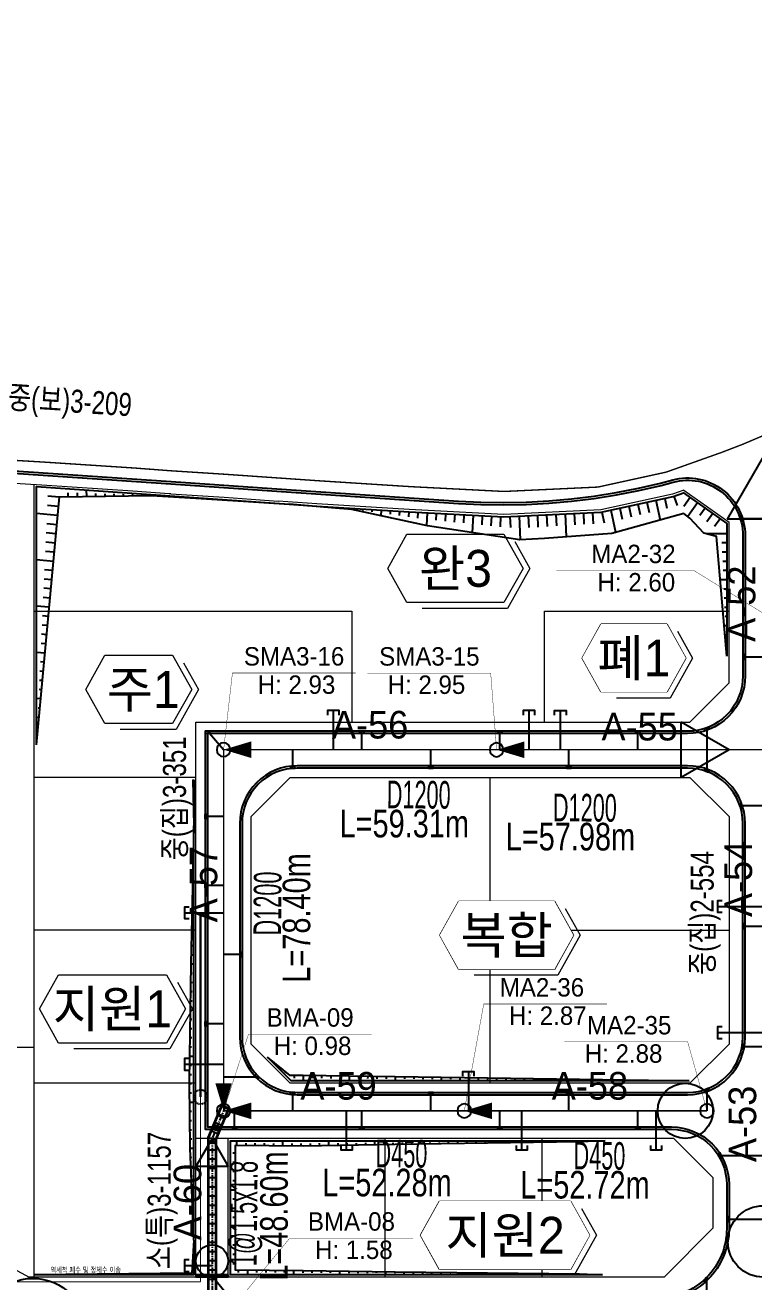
# Model space of a CAD drawing. Extents: x 230860 to 235519, y 342878 to 344985.
# Drawn here: x 232094 to 232252.3, y 344106.3 to 344379.1 of the extents above; entities that cross this region are included whole.
import ezdxf
from ezdxf.enums import TextEntityAlignment as Align

# ---------------------------------------------------------------- set-up
doc = ezdxf.new("R2010")
doc.units = 0
doc.set_wipeout_variables(frame=1)
for name, pattern in [('CENTER', [2, 1.25, -0.25, 0.25, -0.25]), ('DASHED2', [0.375, 0.25, -0.125]), ('HIDDEN', [9.525, 6.35, -3.175]), ('PHANTOM2', [1.25, 0.625, -0.125, 0.125, -0.125, 0.125, -0.125])]:
    doc.linetypes.add(name, pattern=pattern)
for name, color, linetype in [('##L형측구', 8, 'Continuous'), ('##보도', 3, 'Continuous'), ('#00_구역계_금회 변경(210413)', 1, 'Continuous'), ('0. 우수관경및연장', 7, 'Continuous'), ('___오수관(D300)', 6, 'Continuous'), ('___오수맨홀', 3, 'Continuous'), ('CE-SLOP-FILL', 9, 'Continuous'), ('MN info M1', 2, 'Continuous'), ('PCBOX', 150, 'Continuous'), ('storm_2호 우수받이', 1, 'Continuous'), ('storm_arrow', 7, 'Continuous'), ('storm_MH', 2, 'Continuous'), ('storm_pipe dia_length', 7, 'Continuous'), ('storm_pipe text', 1, 'Continuous'), ('storm_U형측구', 130, 'Continuous'), ('storm_블록연결관', 1, 'Continuous'), ('도로시종점', 1, 'Continuous'), ('맨홀(지구)', 2, 'Continuous'), ('맨홀지시선', 7, 'Continuous')]:
    doc.layers.add(name, color=color, linetype=linetype)
for name, color, linetype, lineweight in [('00_도로_계획선', 7, 'Continuous', 0), ('0_도로명', 7, 'Continuous', 0), ('0_획지경계선', 8, 'Continuous', 5), ('storm_pipe', 160, 'Continuous', 30), ('블럭명', 7, 'Continuous', 0)]:
    doc.layers.add(name, color=color, linetype=linetype, lineweight=lineweight)
doc.styles.get("Standard").update_dxf_attribs({"font": 'Dotum.TTF'})
doc.styles.add('스타일1', font='H2HDRM.TTF')

# ---------------------------------------------------------------- blocks, each defined once
blk = doc.blocks.new('1')
at = {"layer": 'storm_MH', "flags": 128}
blk.add_lwpolyline([(-0.75, 0, 1), (0.75, 0, 1)], format="xyb", close=True, dxfattribs=at)
blk = doc.blocks.new('A$C5C727840')
at = {"layer": '맨홀(지구)', "linetype": 'Continuous'}
blk.add_lwpolyline([(0, 0.9), (0, 0), (0.9, 0), (0.9, 0.9)], close=True, dxfattribs=at)
for points in [[(0.9, 0), (0, 0.9)], [(0, 0), (0.9, 0.9)]]:
    blk.add_lwpolyline(points, dxfattribs=at)

msp = doc.modelspace()

# ---------------------------------------------------------------- linework, layer by layer
at = {"layer": '##L형측구'}
for points in [[(232043.432, 344285.644), (232125.704, 344280.053), (232149.704, 344278.422), (232188.182, 344275.808), (232193.002, 344275.564), (232197.922, 344275.487), (232202.842, 344275.581), (232207.756, 344275.845), (232212.657, 344276.279), (232217.541, 344276.884), (232222.401, 344277.657), (232227.23, 344278.6), (232232.024, 344279.708), (232234.672, 344280.418, -0.493245), (232250.411, 344268.345), (232250.411, 344237.845, -0.4142136), (232237.911, 344225.345), (232133.628, 344225.345), (232133.628, 344139.945), (232234.411, 344139.945, -0.4142136), (232246.911, 344127.445), (232246.911, 344117.841, -0.4142136), (232231.411, 344102.341)], [(232094.558, 344102.341, -0.2521595), (232069.092, 344116.056)]]:
    msp.add_lwpolyline(points, format="xyb", dxfattribs=at)
msp.add_lwpolyline([(232237.911, 344218.345), (232153.128, 344218.345, 0.4142136), (232140.628, 344205.845), (232140.628, 344159.445, 0.4142136), (232153.128, 344146.945), (232237.911, 344146.945, 0.4142136), (232250.411, 344159.445), (232250.411, 344205.845, 0.4142136)], format="xyb", close=True, dxfattribs=at)
at = {"layer": '##보도', "color": 8}
for points in [[(232043.398, 344285.145), (232125.67, 344279.554), (232149.67, 344277.924), (232188.152, 344275.309), (232192.985, 344275.064), (232197.923, 344274.987), (232202.86, 344275.081), (232207.792, 344275.346), (232212.71, 344275.782), (232217.611, 344276.389), (232222.488, 344277.165), (232227.334, 344278.111), (232232.146, 344279.223), (232234.802, 344279.935, -0.493245), (232249.911, 344268.345)], [(232249.911, 344268.345), (232249.911, 344237.845, -0.4142136), (232237.911, 344225.845), (232133.128, 344225.845), (232133.128, 344139.445), (232234.411, 344139.445, -0.4142136), (232246.411, 344127.445), (232246.411, 344117.841, -0.4142136), (232231.411, 344102.841), (232094.558, 344102.841)], [(232069.509, 344116.331, 0.2521595), (232094.558, 344102.841)]]:
    msp.add_lwpolyline(points, format="xyb", dxfattribs=at)
msp.add_lwpolyline([(232237.911, 344217.845), (232153.128, 344217.845, 0.4142136), (232141.128, 344205.845), (232141.128, 344159.445, 0.4142136), (232153.128, 344147.445), (232237.911, 344147.445, 0.4142136), (232249.911, 344159.445), (232249.911, 344205.845, 0.4142136)], format="xyb", close=True, dxfattribs=at)
at = {"layer": '#00_구역계_금회 변경(210413)', "linetype": 'PHANTOM2', "ltscale": 20, "const_width": 0.3, "flags": 128}
msp.add_lwpolyline([(232023.898, 344289.364), (232030.531, 344289.026), (232043.601, 344288.138), (232080.14, 344285.346), (232097.92, 344284.293), (232117.754, 344282.993), (232125.614, 344282.399), (232137.55, 344281.631), (232157.734, 344280.228), (232177.728, 344278.951), (232198.023, 344277.905), (232218.42, 344278.857), (232233.264, 344282.106), (232245.282, 344286.376), (232249.795, 344288.107), (232254.246, 344289.994), (232258.628, 344292.034), (232262.937, 344294.225), (232267.168, 344296.565), (232271.314, 344299.05), (232275.372, 344301.678), (232279.336, 344304.445), (232283.201, 344307.347), (232286.964, 344310.383), (232290.618, 344313.547), (232294.161, 344316.836), (232297.587, 344320.246), (232313.67, 344336.818), (232316.517, 344339.652), (232319.461, 344342.385), (232322.497, 344345.015), (232325.623, 344347.537), (232328.835, 344349.95), (232332.128, 344352.249), (232335.499, 344354.434), (232338.943, 344356.5), (232342.458, 344358.445), (232346.037, 344360.267), (232349.678, 344361.964), (232353.376, 344363.533), (232357.125, 344364.974), (232360.922, 344366.284), (232364.763, 344367.461), (232368.642, 344368.504), (232372.554, 344369.412), (232376.496, 344370.184), (232380.463, 344370.818), (232384.449, 344371.315), (232452.997, 344378.651), (232454.948, 344378.828), (232456.904, 344378.941), (232458.862, 344378.99), (232460.821, 344378.975), (232462.779, 344378.896), (232464.733, 344378.753), (232466.681, 344378.546), (232468.621, 344378.276), (232470.552, 344377.943), (232479.652, 344375.902), (232481.041, 344375.59), (232483.596, 344374.968), (232486.45, 344374.273), (232495.009, 344372.461), (232499.081, 344371.599), (232538.644, 344362.748), (232557.298, 344357.07), (232563.106, 344355.345), (232564.403, 344354.983), (232565.712, 344354.665), (232567.03, 344354.392), (232568.357, 344354.162), (232569.691, 344353.978), (232571.031, 344353.839), (232572.374, 344353.745), (232573.72, 344353.696), (232575.067, 344353.693), (232576.413, 344353.734), (232577.757, 344353.822), (232579.097, 344353.954), (232580.432, 344354.131), (232598.835, 344356.893), (232598.835, 344356.893), (232615.69, 344360.429), (232622.221, 344361.986), (232625.865, 344362.855), (232625.865, 344362.855), (232628.057, 344363.164), (232630.257, 344363.409), (232632.463, 344363.589), (232634.674, 344363.704), (232636.887, 344363.755), (232727.023, 344364.533), (232729.387, 344364.517), (232731.749, 344364.427), (232751.97, 344362.95), (232759.941, 344362.231), (232763.82, 344361.752), (232765.63, 344361.529), (232770.755, 344360.805), (232775.792, 344360.018), (232783.656, 344358.526), (232791.466, 344356.778), (232799.216, 344354.778), (232806.896, 344352.526), (232814.499, 344350.026), (232822.017, 344347.28), (232829.441, 344344.291), (232836.764, 344341.061), (232843.979, 344337.596), (232889.108, 344314.57), (232889.481, 344309.391), (232881.341, 344266.254), (232877.499, 344246.611), (232874.945, 344232.517), (232874.271, 344218.268), (232875.134, 344209.776), (232882.429, 344185.035), (232895.612, 344149.82), (232922.066, 344102.477), (232926.514, 344094.161), (232980.514, 344014.161), (233008.876, 343976.936), (233012.741, 343966.88), (233016.145, 343887.735), (233019.822, 343868.381), (233044.8, 343774.592), (233048.514, 343693.67), (233049.441, 343688.235), (233067.194, 343632.173), (233067.437, 343629.126), (233063.809, 343533.354), (233064.439, 343522.175), (233066.65, 343513.19), (233069.773, 343505.386), (233076.074, 343497.513), (233086.501, 343489.662), (233097.943, 343482.445), (233107.682, 343477.119), (233111.504, 343458.117), (233108.754, 343456.627), (233108.754, 343456.627), (233101.78, 343447.36), (233096.55, 343445.52), (233091.07, 343439.83), (233084.14, 343428.36), (233080.25, 343421.92), (233079.96, 343405.11), (233076.11, 343391.99), (233061.15, 343374.45), (233058.66, 343365.76), (233054.631, 343358.506), (233052.7, 343355.03), (233049.51, 343341.3), (233049.77, 343339.48), (233030.245, 343335.193), (232974.33, 343277.97), (232971.95, 343277.48), (232966.13, 343276.28), (232965.81, 343276.07), (232937.137, 343257.61), (232818.11, 343134.97), (232811.86, 343128.78), (232723.615, 343039.09), (232720.48, 343029.84), (232714.93, 343028.2), (232708.85, 343027.68), (232702.89, 343025.34), (232684.48, 343022.24), (232675.86, 343014.96), (232656.64, 343016.47), (232650.39, 343016.96), (232638.289, 343018.529), (232634.217, 343019.058), (232632.486, 343019.083), (232506.755, 343150.979), (232371.045, 343280.518), (232230.117, 343412.802), (232224.857, 343417.715), (232195.632, 343445.009), (232179.037, 343460.762), (232168.555, 343473.181), (232153.897, 343495.289), (232142.471, 343517.128), (232140.188, 343522.455), (232136.055, 343538.551), (232135.467, 343554.863), (232135.387, 343561.34), (232135.248, 343572.67), (232136.365, 343598.107), (232151.049, 343812.635), (232150.562, 343932.138), (232150.55, 343933.659), (232150.434, 343938.657), (232150.199, 343943.652), (232149.845, 343948.639), (232149.373, 343953.617), (232148.782, 343958.582), (232148.073, 343963.531), (232147.246, 343968.462), (232146.302, 343973.373), (232145.242, 343978.259), (232144.066, 343983.118), (232142.774, 343987.949), (232141.367, 343992.747), (232139.847, 343997.51), (232138.214, 344002.236), (232136.469, 344006.921), (232134.612, 344011.564), (232132.646, 344016.161), (232130.571, 344020.71), (232128.388, 344025.208), (232126.099, 344029.654), (232123.704, 344034.043), (232121.206, 344038.374), (232118.605, 344042.644), (232115.903, 344046.851), (232091.852, 344083.341), (232067.899, 344083.341), (232034.824, 344133.522), (232018.39, 344158.455), (232018.044, 344158.981), (232015.314, 344163.17), (232012.618, 344167.381), (232009.957, 344171.614), (232007.331, 344175.868), (232004.739, 344180.144), (232002.183, 344184.442), (231999.662, 344188.759), (231997.177, 344193.098), (231994.727, 344197.457), (231992.313, 344201.835), (231989.935, 344206.234), (231988.663, 344208.633), (231980.325, 344221.579), (231979.44, 344223.353), (231977.24, 344227.856), (231975.075, 344232.377), (231972.948, 344236.916), (231970.858, 344241.471), (231968.806, 344246.044), (231966.791, 344250.634), (231964.813, 344255.24), (231962.874, 344259.861), (231960.973, 344264.499), (231959.109, 344269.152), (231957.284, 344273.821), (231955.497, 344278.503), (231955.072, 344279.647), (231953.749, 344283.201), (231952.039, 344287.912), (231951.662, 344288.978), (231952.635, 344288.989), (231960.846, 344288.871), (231961.863, 344288.878), (231968.729, 344288.926), (231974.518, 344289.119), (231985.163, 344289.397), (231990.881, 344289.479), (232002.63, 344289.477), (232002.63, 344289.477), (232010.957, 344289.395), (232021.545, 344289.37)], close=True, dxfattribs=at)
at = {"color": 5, "linetype": 'HIDDEN', "ltscale": 0.2}
msp.add_lwpolyline([(232132.128, 344146.445, 0.2, 0.2, 0), (232132.128, 344106.341, 0, 0, 0)], format="xyseb", dxfattribs=at)
at = {"color": 5, "linetype": 'HIDDEN', "ltscale": 0.2, "const_width": 0.2}
msp.add_lwpolyline([(232073.832, 344139.326), (232086.923, 344139.306), (232086.923, 344106.341), (232132.128, 344106.341)], dxfattribs=at)
at = {"layer": '00_도로_계획선', "linetype": 'Continuous', "flags": 128}
msp.add_lwpolyline([(232125.666, 344277.385), (232125.265, 344277.411), (232117.402, 344278.005), (232097.609, 344279.303), (232079.802, 344280.357), (232043.241, 344283.151), (232030.234, 344284.035), (232023.728, 344284.366), (232017.214, 344284.477), (231991.1, 344284.477)], dxfattribs=at)
at = {"layer": '00_도로_계획선', "linetype": 'Continuous'}
for points in [[(232096, 344107.341), (232096, 344279.398)], [(232237.108, 344278.165), (232234.641, 344277.289), (232219.076, 344273.882), (232198.011, 344272.899), (232177.44, 344273.959), (232157.401, 344275.239), (232148.974, 344275.825)], [(232237.108, 344278.165), (232246.911, 344271.245)], [(232125.64, 344277.387), (232137.216, 344276.642), (232148.974, 344275.825)], [(232246.911, 344236.33), (232246.911, 344271.245)], [(232096, 344251.932), (232165.004, 344251.932)], [(232165.004, 344251.932), (232165.004, 344227.845)], [(232206.859, 344251.932), (232246.911, 344251.932)], [(232206.859, 344227.845), (232206.859, 344251.932)], [(232238.426, 344227.845), (232246.911, 344236.33)], [(232131.128, 344107.341), (232131.128, 344227.845)], [(232131.128, 344227.845), (232224.945, 344227.845), (232238.426, 344227.845)], [(232131.128, 344215.845), (232096, 344215.845)], [(232151.613, 344215.845), (232143.128, 344207.36)], [(232151.613, 344215.845), (232224.945, 344215.845), (232238.426, 344215.845)], [(232238.426, 344215.845), (232246.911, 344207.36)], [(232143.128, 344157.93), (232143.128, 344207.36)], [(232246.911, 344207.36), (232246.911, 344157.93)], [(232143.128, 344157.93), (232151.613, 344149.445)], [(232246.911, 344157.93), (232238.426, 344149.445)], [(232055.822, 344157.235), (232096, 344157.235)], [(232238.426, 344149.445), (232151.613, 344149.445)], [(232234.926, 344137.445), (232131.128, 344137.445)], [(232138.128, 344107.341), (232138.128, 344137.445)], [(232234.926, 344137.445), (232243.411, 344128.96), (232243.411, 344117.947), (232232.805, 344107.341)], [(232068.454, 344121.566), (232094.867, 344107.341)], [(232232.805, 344107.341), (232094.867, 344107.341)]]:
    msp.add_lwpolyline(points, dxfattribs=at)
at = {"layer": '0_획지경계선'}
for points in [[(232195.02, 344149.445), (232195.02, 344215.845)], [(232131.128, 344182.638), (232096, 344182.638)], [(232195.02, 344182.645), (232246.911, 344182.645)], [(232131.128, 344149.445), (232096, 344149.445)], [(232172.21, 344107.341), (232172.21, 344137.445)], [(232206.291, 344107.341), (232206.291, 344137.445)]]:
    msp.add_lwpolyline(points, dxfattribs=at)
at = {"layer": '___오수관(D300)', "color": 8, "linetype": 'DASHED2', "ltscale": 3, "const_width": 0.5}
msp.add_lwpolyline([(232132.128, 344146.445), (232132.128, 344186.645)], dxfattribs=at)
at = {"layer": '___오수맨홀', "color": 8, "linetype": 'DASHED2', "flags": 128}
msp.add_lwpolyline([(232130.628, 344146.445, 1), (232133.628, 344146.445, 1)], format="xyb", close=True, dxfattribs=at)
at = {"layer": 'CE-SLOP-FILL', "color": 8}
for p, q in [((232107.382, 344276.826), (232107.359, 344278.216)), ((232101.439, 344276.668), (232098.97, 344276.894)), ((232103.382, 344276.761), (232103.368, 344277.628)), ((232105.382, 344276.794), (232105.369, 344277.575)), ((232109.381, 344276.858), (232109.372, 344277.468)), ((232111.381, 344276.891), (232111.373, 344277.414)), ((232113.381, 344276.923), (232113.374, 344277.361)), ((232115.381, 344276.955), (232115.375, 344277.307)), ((232117.38, 344276.988), (232117.372, 344277.52)), ((232119.38, 344277.02), (232119.377, 344277.201)), ((232121.38, 344277.053), (232121.378, 344277.147)), ((232123.376, 344276.938), (232123.381, 344277.02)), ((232125.373, 344276.819), (232125.377, 344276.891)), ((232127.369, 344276.7), (232127.377, 344276.825)), ((232129.366, 344276.581), (232129.369, 344276.634)), ((232131.362, 344276.461), (232131.365, 344276.504)), ((232133.358, 344276.329), (232133.36, 344276.369)), ((232135.353, 344276.197), (232135.356, 344276.233)), ((232137.349, 344276.065), (232137.353, 344276.131)), ((232139.345, 344275.933), (232139.347, 344275.963)), ((232141.34, 344275.801), (232141.342, 344275.827)), ((232143.336, 344275.673), (232143.338, 344275.694)), ((232145.332, 344275.544), (232145.333, 344275.561)), ((232147.328, 344275.416), (232147.329, 344275.438)), ((232149.324, 344275.288), (232149.324, 344275.294)), ((232151.32, 344275.16), (232151.32, 344275.16)), ((232153.382, 344275.017), (232153.381, 344274.998)), ((232227.093, 344275.125), (232227.586, 344272.873)), ((232229.047, 344275.553), (232229.529, 344273.352)), ((232231.001, 344275.98), (232231.942, 344271.68)), ((232232.954, 344276.408), (232233.414, 344274.309)), ((232234.905, 344276.848), (232235.613, 344274.864)), ((232238.454, 344276.603), (232237.081, 344274.658)), ((232240.088, 344275.449), (232237.963, 344272.44)), ((232101.073, 344272.684), (232096.5, 344273.104)), ((232101.256, 344274.676), (232098.878, 344274.894)), ((232155.377, 344274.879), (232155.375, 344274.841)), ((232157.372, 344274.74), (232157.369, 344274.683)), ((232159.368, 344274.612), (232159.363, 344274.531)), ((232161.364, 344274.485), (232161.351, 344274.273)), ((232163.36, 344274.357), (232163.353, 344274.238)), ((232165.356, 344274.23), (232165.346, 344274.075)), ((232167.352, 344274.102), (232167.333, 344273.797)), ((232169.348, 344273.975), (232169.319, 344273.519)), ((232171.344, 344273.848), (232171.267, 344272.634)), ((232173.34, 344273.72), (232173.292, 344272.963)), ((232175.336, 344273.593), (232175.278, 344272.685)), ((232177.332, 344273.465), (232177.264, 344272.406)), ((232179.329, 344273.361), (232179.266, 344272.137)), ((232181.326, 344273.258), (232181.183, 344270.483)), ((232183.324, 344273.155), (232183.247, 344271.662)), ((232185.321, 344273.052), (232185.239, 344271.462)), ((232187.319, 344272.949), (232187.232, 344271.262)), ((232189.316, 344272.846), (232189.224, 344271.061)), ((232191.313, 344272.744), (232191.119, 344268.979)), ((232193.311, 344272.641), (232193.209, 344270.661)), ((232195.308, 344272.538), (232195.201, 344270.461)), ((232197.305, 344272.435), (232197.193, 344270.261)), ((232199.303, 344272.459), (232199.413, 344270.09)), ((232201.301, 344272.552), (232201.539, 344267.439)), ((232203.299, 344272.645), (232203.418, 344270.089)), ((232205.296, 344272.738), (232205.416, 344270.183)), ((232207.294, 344272.832), (232207.413, 344270.287)), ((232209.292, 344272.925), (232209.409, 344270.409)), ((232211.29, 344273.018), (232211.522, 344268.046)), ((232213.288, 344273.111), (232213.402, 344270.655)), ((232215.286, 344273.205), (232215.399, 344270.778)), ((232217.283, 344273.298), (232217.395, 344270.9)), ((232219.278, 344273.415), (232219.792, 344271.066)), ((232221.232, 344273.842), (232222.284, 344269.033)), ((232223.186, 344274.27), (232223.701, 344271.916)), ((232225.139, 344274.698), (232225.643, 344272.395)), ((232241.722, 344274.296), (232240.569, 344272.663)), ((232243.356, 344273.143), (232242.084, 344271.341)), ((232100.89, 344270.693), (232098.695, 344270.894)), ((232244.99, 344271.989), (232243.785, 344270.282)), ((232100.525, 344266.71), (232098.512, 344266.894)), ((232100.707, 344268.701), (232098.604, 344268.894)), ((232246.411, 344268.726), (232241.992, 344268.726)), ((232100.342, 344264.718), (232098.421, 344264.894)), ((232246.411, 344266.726), (232245.356, 344266.726)), ((232246.411, 344264.726), (232245.442, 344264.726)), ((232100.159, 344262.726), (232096.5, 344263.062)), ((232246.411, 344262.726), (232245.528, 344262.726)), ((232099.793, 344258.743), (232098.146, 344258.894)), ((232099.976, 344260.735), (232098.238, 344260.894)), ((232246.411, 344258.726), (232244.988, 344258.726)), ((232246.411, 344260.726), (232245.614, 344260.726)), ((232099.61, 344256.751), (232098.055, 344256.894)), ((232246.411, 344256.726), (232245.786, 344256.726)), ((232099.427, 344254.76), (232097.963, 344254.894)), ((232246.411, 344254.726), (232245.871, 344254.726)), ((232099.244, 344252.768), (232096.5, 344253.02)), ((232099.061, 344250.777), (232097.781, 344250.894)), ((232246.411, 344252.726), (232245.957, 344252.726)), ((232246.411, 344250.726), (232246.043, 344250.726)), ((232098.878, 344248.785), (232097.689, 344248.894)), ((232246.411, 344248.726), (232245.847, 344248.726)), ((232098.695, 344246.793), (232097.598, 344246.894)), ((232246.411, 344246.726), (232246.215, 344246.726)), ((232098.329, 344242.81), (232096.5, 344242.978)), ((232098.512, 344244.802), (232097.506, 344244.894)), ((232246.411, 344244.726), (232246.301, 344244.726)), ((232246.411, 344242.726), (232246.387, 344242.726)), ((232098.146, 344240.819), (232097.323, 344240.894)), ((232097.781, 344236.835), (232097.14, 344236.894)), ((232097.963, 344238.827), (232097.232, 344238.894)), ((232097.598, 344234.844), (232097.049, 344234.894)), ((232097.415, 344232.852), (232096.5, 344232.936)), ((232097.049, 344228.869), (232096.774, 344228.894)), ((232097.232, 344230.86), (232096.866, 344230.894)), ((232096.866, 344226.877), (232096.683, 344226.894)), ((232096.683, 344224.886), (232096.591, 344224.894)), ((232130.628, 344213.339), (232130.547, 344213.339)), ((232130.628, 344211.339), (232130.567, 344211.339)), ((232130.628, 344209.339), (232130.588, 344209.339)), ((232130.628, 344207.339), (232130.608, 344207.339)), ((232130.554, 344201.34), (232130.591, 344201.339)), ((232130.591, 344203.34), (232130.61, 344203.339)), ((232130.518, 344199.34), (232130.573, 344199.339)), ((232130.481, 344197.341), (232130.554, 344197.339)), ((232130.401, 344193.341), (232130.515, 344193.339)), ((232130.444, 344195.341), (232130.628, 344195.338)), ((232130.358, 344191.342), (232130.493, 344191.339)), ((232130.315, 344189.342), (232130.472, 344189.339)), ((232130.229, 344185.343), (232130.628, 344185.335)), ((232130.272, 344187.343), (232130.45, 344187.339)), ((232130.186, 344183.344), (232130.407, 344183.339)), ((232130.143, 344181.344), (232130.386, 344181.339)), ((232130.057, 344177.345), (232130.343, 344177.339)), ((232130.1, 344179.345), (232130.364, 344179.339)), ((232130.014, 344175.346), (232130.628, 344175.332)), ((232129.954, 344171.346), (232130.291, 344171.341)), ((232129.984, 344173.346), (232130.306, 344173.341)), ((232129.925, 344169.346), (232130.276, 344169.341)), ((232129.895, 344167.346), (232130.261, 344167.341)), ((232129.835, 344163.347), (232130.231, 344163.341)), ((232129.865, 344165.347), (232130.628, 344165.335)), ((232129.805, 344161.347), (232130.216, 344161.341)), ((232129.775, 344159.347), (232130.202, 344159.341)), ((232129.715, 344155.348), (232130.628, 344155.334)), ((232129.745, 344157.348), (232130.187, 344157.341)), ((232129.696, 344153.348), (232130.162, 344153.344)), ((232147.561, 344154.378), (232147.522, 344154.33)), ((232149.121, 344153.127), (232149.014, 344152.993)), ((232129.678, 344151.348), (232130.153, 344151.344)), ((232150.682, 344151.877), (232150.506, 344151.656)), ((232152.42, 344151.135), (232152.423, 344150.54)), ((232154.42, 344151.145), (232154.401, 344149.945)), ((232156.42, 344151.114), (232156.411, 344150.529)), ((232158.42, 344151.083), (232158.411, 344150.514)), ((232160.419, 344151.052), (232160.411, 344150.498)), ((232162.419, 344151.021), (232162.411, 344150.483)), ((232164.419, 344150.99), (232164.403, 344149.945)), ((232166.419, 344150.959), (232166.411, 344150.452)), ((232168.418, 344150.928), (232168.411, 344150.436)), ((232170.418, 344150.897), (232170.411, 344150.421)), ((232172.418, 344150.866), (232172.411, 344150.406)), ((232174.418, 344150.835), (232174.404, 344149.945)), ((232176.417, 344150.805), (232176.411, 344150.375)), ((232178.417, 344150.775), (232178.411, 344150.36)), ((232180.417, 344150.745), (232180.411, 344150.345)), ((232182.417, 344150.714), (232182.411, 344150.33)), ((232184.416, 344150.684), (232184.405, 344149.945)), ((232186.416, 344150.654), (232186.411, 344150.299)), ((232188.416, 344150.624), (232188.411, 344150.284)), ((232190.416, 344150.593), (232190.411, 344150.269)), ((232192.416, 344150.563), (232192.411, 344150.254)), ((232194.415, 344150.533), (232194.407, 344149.945)), ((232196.415, 344150.503), (232196.411, 344150.224)), ((232198.415, 344150.474), (232198.411, 344150.209)), ((232200.415, 344150.444), (232200.411, 344150.195)), ((232202.414, 344150.415), (232202.411, 344150.18)), ((232204.414, 344150.385), (232204.408, 344149.945)), ((232206.414, 344150.356), (232206.411, 344150.15)), ((232208.414, 344150.326), (232208.411, 344150.135)), ((232210.414, 344150.297), (232210.411, 344150.121)), ((232212.413, 344150.267), (232212.411, 344150.106)), ((232214.413, 344150.237), (232214.409, 344149.945)), ((232216.413, 344150.209), (232216.411, 344150.077)), ((232218.413, 344150.18), (232218.411, 344150.063)), ((232220.413, 344150.152), (232220.411, 344150.048)), ((232222.412, 344150.123), (232222.411, 344150.034)), ((232224.412, 344150.095), (232224.41, 344149.945)), ((232226.412, 344150.066), (232226.411, 344150.006)), ((232228.412, 344150.038), (232228.411, 344149.991)), ((232230.412, 344150.009), (232230.411, 344149.977)), ((232232.411, 344149.981), (232232.411, 344149.963)), ((232234.411, 344149.952), (232234.411, 344149.945)), ((232129.66, 344149.348), (232130.144, 344149.352)), ((232129.677, 344147.348), (232130.153, 344147.352)), ((232129.694, 344145.348), (232130.628, 344145.356)), ((232129.711, 344143.348), (232130.169, 344143.352)), ((232129.728, 344141.348), (232130.178, 344141.352)), ((232129.745, 344139.348), (232130.186, 344139.352)), ((232129.761, 344137.348), (232130.195, 344137.352)), ((232139.999, 344135.886), (232140.006, 344136.945)), ((232141.999, 344135.873), (232142.003, 344136.409)), ((232143.999, 344135.859), (232144.003, 344136.402)), ((232145.999, 344135.846), (232146.003, 344136.396)), ((232147.999, 344135.833), (232148.003, 344136.389)), ((232149.999, 344135.82), (232150.007, 344136.945)), ((232151.999, 344135.807), (232152.003, 344136.376)), ((232153.999, 344135.793), (232154.003, 344136.369)), ((232155.999, 344135.816), (232155.99, 344136.38)), ((232157.999, 344135.847), (232157.99, 344136.396)), ((232159.998, 344135.878), (232159.982, 344136.945)), ((232161.998, 344135.909), (232161.99, 344136.427)), ((232163.998, 344135.94), (232163.99, 344136.443)), ((232165.998, 344135.972), (232165.99, 344136.458)), ((232167.998, 344136.003), (232167.99, 344136.474)), ((232169.997, 344136.034), (232169.983, 344136.945)), ((232171.997, 344136.065), (232171.99, 344136.505)), ((232173.997, 344136.096), (232173.99, 344136.521)), ((232175.997, 344136.128), (232175.99, 344136.536)), ((232177.996, 344136.159), (232177.99, 344136.552)), ((232179.996, 344136.19), (232179.984, 344136.945)), ((232181.996, 344136.221), (232181.99, 344136.583)), ((232183.996, 344136.253), (232183.99, 344136.599)), ((232185.995, 344136.284), (232185.99, 344136.614)), ((232187.995, 344136.315), (232187.99, 344136.63)), ((232189.995, 344136.346), (232189.985, 344136.945)), ((232191.995, 344136.377), (232191.99, 344136.661)), ((232193.994, 344136.409), (232193.99, 344136.677)), ((232195.994, 344136.44), (232195.99, 344136.692)), ((232197.994, 344136.471), (232197.99, 344136.708)), ((232199.994, 344136.502), (232199.987, 344136.945)), ((232201.993, 344136.533), (232201.99, 344136.739)), ((232203.993, 344136.565), (232203.99, 344136.755)), ((232205.993, 344136.596), (232205.99, 344136.77)), ((232207.993, 344136.627), (232207.99, 344136.786)), ((232209.992, 344136.658), (232209.988, 344136.945)), ((232211.992, 344136.69), (232211.99, 344136.817)), ((232213.992, 344136.721), (232213.99, 344136.833)), ((232215.991, 344136.789), (232215.988, 344136.867)), ((232217.989, 344136.867), (232217.988, 344136.906)), ((232129.778, 344135.349), (232130.628, 344135.356)), ((232129.857, 344133.35), (232130.243, 344133.365)), ((232139.628, 344134.26), (232139.128, 344134.26)), ((232129.936, 344131.352), (232130.282, 344131.365)), ((232139.628, 344132.26), (232139.128, 344132.26)), ((232130.015, 344129.353), (232130.322, 344129.365)), ((232139.628, 344130.26), (232139.128, 344130.26)), ((232139.628, 344128.26), (232139.128, 344128.26)), ((232130.095, 344127.355), (232130.361, 344127.365)), ((232130.174, 344125.356), (232130.628, 344125.374)), ((232139.628, 344126.26), (232138.628, 344126.26)), ((232130.253, 344123.358), (232130.441, 344123.365)), ((232139.628, 344124.26), (232139.128, 344124.26)), ((232139.628, 344122.26), (232139.128, 344122.26)), ((232130.332, 344121.36), (232130.48, 344121.365)), ((232139.628, 344120.26), (232139.128, 344120.26)), ((232130.411, 344119.361), (232130.52, 344119.365)), ((232130.491, 344117.363), (232130.559, 344117.365)), ((232139.628, 344118.26), (232139.128, 344118.26)), ((232130.57, 344115.364), (232130.628, 344115.367)), ((232130.571, 344115.339), (232130.599, 344115.34)), ((232139.628, 344116.26), (232138.628, 344116.26)), ((232139.628, 344114.26), (232139.128, 344114.26)), ((232130.628, 344111.339), (232130.523, 344111.339)), ((232130.628, 344113.339), (232130.576, 344113.339)), ((232139.628, 344112.26), (232139.128, 344112.26)), ((232130.628, 344109.339), (232130.47, 344109.339)), ((232139.628, 344110.26), (232139.128, 344110.26)), ((232140.306, 344108.929), (232140.299, 344108.385)), ((232142.306, 344108.905), (232142.293, 344107.841)), ((232144.305, 344108.881), (232144.299, 344108.361)), ((232146.305, 344108.856), (232146.299, 344108.348)), ((232148.305, 344108.832), (232148.299, 344108.336)), ((232150.305, 344108.808), (232150.299, 344108.324)), ((232152.305, 344108.783), (232152.293, 344107.841)), ((232154.305, 344108.759), (232154.299, 344108.3)), ((232156.305, 344108.735), (232156.299, 344108.288)), ((232158.304, 344108.711), (232158.299, 344108.276)), ((232160.304, 344108.686), (232160.299, 344108.263)), ((232162.304, 344108.662), (232162.294, 344107.841)), ((232164.304, 344108.638), (232164.299, 344108.239)), ((232166.304, 344108.613), (232166.299, 344108.227)), ((232168.304, 344108.589), (232168.299, 344108.215)), ((232170.304, 344108.565), (232170.299, 344108.203)), ((232096.127, 344107.841), (232096.127, 344107.841)), ((232098.127, 344107.841), (232098.127, 344107.865)), ((232100.127, 344107.841), (232100.127, 344107.864)), ((232102.127, 344107.841), (232102.127, 344107.875)), ((232104.127, 344107.841), (232104.127, 344107.887)), ((232106.127, 344107.841), (232106.127, 344107.898)), ((232108.127, 344107.841), (232108.127, 344107.978)), ((232110.127, 344107.841), (232110.127, 344107.921)), ((232112.127, 344107.841), (232112.127, 344107.932)), ((232114.127, 344107.841), (232114.127, 344107.944)), ((232116.127, 344107.841), (232116.127, 344107.955)), ((232118.127, 344107.841), (232118.127, 344108.092)), ((232120.127, 344107.841), (232120.127, 344107.978)), ((232122.127, 344107.841), (232122.127, 344107.989)), ((232124.127, 344107.841), (232124.127, 344108.001)), ((232126.127, 344107.841), (232126.127, 344108.012)), ((232128.127, 344107.841), (232128.127, 344108.206)), ((232130.127, 344107.841), (232130.127, 344108.035)), ((232172.303, 344108.541), (232172.295, 344107.841)), ((232174.303, 344108.516), (232174.299, 344108.178)), ((232176.303, 344108.492), (232176.299, 344108.166)), ((232178.303, 344108.468), (232178.299, 344108.154)), ((232180.303, 344108.443), (232180.299, 344108.142)), ((232182.303, 344108.419), (232182.296, 344107.841)), ((232184.303, 344108.395), (232184.299, 344108.118)), ((232186.302, 344108.37), (232186.299, 344108.106)), ((232188.302, 344108.346), (232188.299, 344108.093)), ((232190.302, 344108.322), (232190.299, 344108.081)), ((232192.302, 344108.298), (232192.296, 344107.841)), ((232194.302, 344108.273), (232194.299, 344108.057)), ((232196.302, 344108.249), (232196.299, 344108.045)), ((232198.301, 344108.225), (232198.299, 344108.033)), ((232200.301, 344108.2), (232200.299, 344108.021)), ((232202.301, 344108.176), (232202.297, 344107.841)), ((232204.301, 344108.152), (232204.299, 344107.996)), ((232206.301, 344108.128), (232206.299, 344107.984)), ((232208.301, 344108.103), (232208.299, 344107.972)), ((232210.301, 344108.079), (232210.299, 344107.96)), ((232212.3, 344108.055), (232212.298, 344107.841)), ((232214.3, 344108.03), (232214.299, 344107.936)), ((232216.299, 344107.958), (232216.297, 344107.9)), ((232218.298, 344107.884), (232218.297, 344107.862))]:
    msp.add_line(p, q, dxfattribs=at)
for points in [[(232096.5, 344222.894), (232096.5, 344278.971), (232151.387, 344275.156)], [(232096.5, 344222.894), (232101.445, 344276.73), (232121.445, 344277.054), (232131.128, 344276.476), (232141.445, 344275.794), (232151.387, 344275.156)], [(232151.387, 344275.156), (232157.368, 344274.74), (232177.411, 344273.46), (232198.01, 344272.398), (232219.141, 344273.385), (232234.81, 344276.814), (232237.031, 344277.607), (232246.411, 344270.986), (232246.411, 344242.154)], [(232246.411, 344242.154), (232244.178, 344268.163), (232241.445, 344268.866), (232238.426, 344272.085), (232237.108, 344273.096), (232221.445, 344268.803), (232206.859, 344267.69), (232201.445, 344267.434), (232181.445, 344270.426), (232165.004, 344273.992), (232161.445, 344274.265), (232151.387, 344275.156)], [(232130.425, 344215.339), (232130.426, 344215.339), (232130.628, 344205.339)], [(232130.628, 344215.339), (232130.628, 344205.339)], [(232130.628, 344205.339), (232130.444, 344195.339), (232130.014, 344175.339), (232129.715, 344155.339), (232129.66, 344149.446), (232129.778, 344135.339), (232130.571, 344115.339)], [(232130.628, 344115.339), (232130.628, 344205.339)], [(232234.411, 344149.952), (232214.411, 344150.237), (232194.411, 344150.533), (232174.411, 344150.835), (232154.411, 344151.145), (232151.613, 344151.13), (232146.688, 344155.078)], [(232238.24, 344149.966), (232238.219, 344149.945), (232151.82, 344149.945), (232146.688, 344155.078)], [(232219.447, 344107.841), (232138.628, 344107.841), (232138.628, 344136.945), (232219.988, 344136.945)], [(232219.988, 344136.945), (232214.411, 344136.727), (232194.411, 344136.415), (232174.411, 344136.103), (232154.411, 344135.791), (232139.628, 344135.888), (232139.628, 344108.937), (232154.411, 344108.758), (232174.411, 344108.515), (232194.411, 344108.272), (232214.411, 344108.029), (232219.447, 344107.841)], [(232130.628, 344115.339), (232130.255, 344108.23), (232096, 344107.841)], [(232130.628, 344115.339), (232130.628, 344107.841), (232096, 344107.841)]]:
    msp.add_lwpolyline(points, dxfattribs=at)
at = {"layer": 'PCBOX'}
for p, q in [((232136.673, 344144.718, -36.514), (232133.718, 344137.627, -36.514)), ((232136.82, 344144.656, -36.514), (232133.878, 344137.595, -36.514)), ((232138.205, 344144.079, -36.514), (232135.378, 344137.295, -36.514)), ((232138.353, 344144.018, -36.514), (232135.538, 344137.263, -36.514)), ((232136.673, 344144.718, -36.514), (232138.353, 344144.018, -36.514)), ((232136.743, 344144.472, -36.514), (232138.128, 344143.895, -36.514)), ((232135.901, 344142.866, -36.514), (232137.581, 344142.166, -36.514)), ((232134.358, 344139.163, -36.514), (232136.038, 344138.463, -36.514)), ((232135.13, 344141.015, -36.514), (232136.81, 344140.315, -36.514)), ((232133.718, 344137.627, -36.514), (232133.718, 344096.891, -36.514)), ((232133.718, 344137.627, -36.514), (232135.538, 344137.263, -36.514)), ((232133.718, 344136.511, -36.514), (232135.538, 344136.511, -36.514)), ((232133.878, 344137.595, -36.514), (232133.878, 344096.591, -36.514)), ((232135.378, 344137.295, -36.514), (232135.378, 344096.591, -36.514)), ((232135.538, 344137.263, -36.514), (232135.538, 344096.891, -36.514)), ((232133.718, 344135.005, -36.514), (232135.538, 344135.005, -36.514)), ((232133.718, 344132.999, -36.514), (232135.538, 344132.999, -36.514)), ((232133.718, 344130.993, -36.514), (232135.538, 344130.993, -36.514)), ((232133.718, 344128.987, -36.514), (232135.538, 344128.987, -36.514)), ((232133.718, 344126.981, -36.514), (232135.538, 344126.981, -36.514)), ((232133.718, 344124.975, -36.514), (232135.538, 344124.975, -36.514)), ((232133.718, 344122.969, -36.514), (232135.538, 344122.969, -36.514)), ((232133.718, 344120.963, -36.514), (232135.538, 344120.963, -36.514)), ((232133.718, 344118.957, -36.514), (232135.538, 344118.957, -36.514)), ((232133.718, 344116.951, -36.514), (232135.538, 344116.951, -36.514)), ((232133.718, 344114.945, -36.514), (232135.538, 344114.945, -36.514)), ((232133.718, 344112.939, -36.514), (232135.538, 344112.939, -36.514)), ((232133.718, 344110.933, -36.514), (232135.538, 344110.933, -36.514)), ((232133.718, 344108.927, -36.514), (232135.538, 344108.927, -36.514)), ((232133.718, 344106.921, -36.514), (232135.538, 344106.921, -36.514))]:
    msp.add_line(p, q, dxfattribs=at)
at = {"layer": 'PCBOX', "linetype": 'CENTER'}
for p, q in [((232137.513, 344144.368, -36.514), (232134.628, 344137.445, -36.514)), ((232134.628, 344137.445, -36.514), (232134.628, 344095.341, -36.514))]:
    msp.add_line(p, q, dxfattribs=at)
at = {"layer": 'PCBOX', "elevation": -36.514}
msp.add_lwpolyline([(232135.48, 344140.269), (232135.134, 344139.439), (232135.965, 344139.093), (232136.311, 344139.923)], close=True, dxfattribs=at)
for points in [[(232135.134, 344139.439), (232136.311, 344139.923)], [(232135.965, 344139.093), (232135.48, 344140.269)]]:
    msp.add_lwpolyline(points, dxfattribs=at)
at = {"layer": 'storm_2호 우수받이'}
for p, q in [((232244.67, 344278.268), (232244.665, 344278.264)), ((232249.333, 344272.025), (232254.411, 344272.025)), ((232249.911, 344242.025), (232254.411, 344242.025)), ((232242.128, 344221.845), (232242.128, 344226.61)), ((232137.128, 344221.845), (232133.628, 344225.845)), ((232167.128, 344221.845), (232167.128, 344225.845)), ((232197.128, 344221.845), (232197.128, 344225.845)), ((232227.128, 344221.845), (232227.128, 344225.845)), ((232152.128, 344217.803), (232152.128, 344221.845)), ((232182.128, 344217.845), (232182.128, 344221.845)), ((232212.128, 344217.845), (232212.128, 344221.845)), ((232242.128, 344217.08), (232242.128, 344221.845)), ((232254.574, 344209.633), (232249.297, 344209.633)), ((232137.128, 344207.358), (232133.128, 344207.358)), ((232137.128, 344192.358), (232133.128, 344192.358)), ((232249.911, 344183.538), (232254.411, 344183.538)), ((232141.128, 344177.358), (232137.128, 344177.358)), ((232137.128, 344162.358), (232133.128, 344162.358)), ((232249.733, 344157.387), (232254.411, 344157.387)), ((232144.827, 344150.779), (232137.128, 344150.779)), ((232152.128, 344143.445), (232152.128, 344147.487)), ((232182.128, 344143.445), (232182.128, 344147.445)), ((232212.128, 344143.445), (232212.128, 344147.445)), ((232242.128, 344143.445), (232242.128, 344148.21)), ((232139.522, 344139.445), (232139.522, 344143.445)), ((232167.128, 344139.445), (232167.128, 344143.445)), ((232197.128, 344139.445), (232197.128, 344143.445)), ((232227.128, 344139.445), (232227.128, 344143.445)), ((232244.639, 344133.721), (232254.411, 344133.721)), ((232246.411, 344119.946), (232254.411, 344119.946)), ((232242.018, 344107.234), (232242.018, 344096.521))]:
    msp.add_line(p, q, dxfattribs=at)
for points in [[(232249.18, 344272.501), (232249.486, 344271.549), (232249.867, 344271.672), (232249.56, 344272.624)], [(232249.911, 344242.525), (232249.911, 344241.525), (232250.311, 344241.525), (232250.311, 344242.525)], [(232241.666, 344225.985), (232242.59, 344226.369), (232242.436, 344226.738), (232241.513, 344226.355)], [(232133.128, 344225.445), (232134.128, 344225.445), (232134.128, 344225.845), (232133.128, 344225.845)], [(232166.628, 344225.445), (232167.628, 344225.445), (232167.628, 344225.845), (232166.628, 344225.845)], [(232196.628, 344225.445), (232197.628, 344225.445), (232197.628, 344225.845), (232196.628, 344225.845)], [(232226.628, 344225.445), (232227.628, 344225.445), (232227.628, 344225.845), (232226.628, 344225.845)], [(232151.663, 344217.767), (232152.659, 344217.849), (232152.626, 344218.248), (232151.63, 344218.166)], [(232181.628, 344217.845), (232182.628, 344217.845), (232182.628, 344218.245), (232181.628, 344218.245)], [(232211.628, 344217.845), (232212.628, 344217.845), (232212.628, 344218.245), (232211.628, 344218.245)], [(232241.521, 344217.312), (232242.46, 344216.969), (232242.598, 344217.345), (232241.658, 344217.688)], [(232249.567, 344210.11), (232249.185, 344209.99), (232249.485, 344209.036), (232249.867, 344209.156)], [(232133.128, 344207.858), (232133.528, 344207.858), (232133.528, 344206.858), (232133.128, 344206.858)], [(232133.128, 344192.858), (232133.528, 344192.858), (232133.528, 344191.858), (232133.128, 344191.858)], [(232250.311, 344184.038), (232249.911, 344184.038), (232249.911, 344183.038), (232250.311, 344183.038)], [(232140.728, 344177.858), (232141.128, 344177.858), (232141.128, 344176.858), (232140.728, 344176.858)], [(232133.128, 344162.858), (232133.528, 344162.858), (232133.528, 344161.858), (232133.128, 344161.858)], [(232250.222, 344157.88), (232249.828, 344157.946), (232249.662, 344156.96), (232250.056, 344156.894)], [(232143.929, 344151.148), (232144.224, 344151.418), (232144.898, 344150.679), (232144.603, 344150.41)], [(232151.597, 344147.134), (232152.592, 344147.042), (232152.629, 344147.44), (232151.634, 344147.533)], [(232181.628, 344147.045), (232182.628, 344147.045), (232182.628, 344147.445), (232181.628, 344147.445)], [(232211.628, 344147.045), (232212.628, 344147.045), (232212.628, 344147.445), (232211.628, 344147.445)], [(232241.666, 344147.587), (232242.59, 344147.968), (232242.438, 344148.338), (232241.513, 344147.957)], [(232139.022, 344139.445), (232140.022, 344139.445), (232140.022, 344139.845), (232139.022, 344139.845)], [(232166.628, 344139.445), (232167.628, 344139.445), (232167.628, 344139.845), (232166.628, 344139.845)], [(232196.628, 344139.445), (232197.628, 344139.445), (232197.628, 344139.845), (232196.628, 344139.845)], [(232226.628, 344139.445), (232227.628, 344139.445), (232227.628, 344139.845), (232226.628, 344139.845)], [(232244.853, 344134.152), (232244.508, 344133.949), (232245.014, 344133.087), (232245.359, 344133.289)], [(232246.811, 344120.446), (232246.411, 344120.446), (232246.411, 344119.446), (232246.811, 344119.446)], [(232242.378, 344107.014), (232242.101, 344107.302), (232241.38, 344106.609), (232241.657, 344106.321)]]:
    msp.add_lwpolyline(points, close=True, dxfattribs=at)
at = {"layer": 'storm_arrow'}
for points in [[(232137.128, 344221.845, 0, 3.6, 0), (232143.128, 344221.845, 0, 2.977, 0)], [(232196.43, 344221.829, 0, 3.6, 0), (232202.43, 344221.829, 0, 2.977, 0)], [(232137.128, 344143.445, 0, 3.6, 0), (232137.128, 344149.445, 0, 2.977, 0)], [(232137.128, 344143.445, 0, 3.6, 0), (232143.128, 344143.445, 0, 2.977, 0)], [(232189.411, 344143.445, 0, 3.6, 0), (232195.411, 344143.445, 0, 2.977, 0)]]:
    msp.add_lwpolyline(points, format="xyseb", dxfattribs=at)
at = {"layer": 'storm_pipe', "const_width": 0.3, "flags": 128}
for points in [[(232137.128, 344143.445), (232137.128, 344221.845)], [(232137.128, 344221.845), (232137.128, 344221.845), (232196.43, 344221.845)], [(232196.43, 344221.845), (232254.411, 344221.845)], [(232189.411, 344143.445), (232137.128, 344143.445)], [(232242.128, 344143.445), (232189.411, 344143.445)]]:
    msp.add_lwpolyline(points, dxfattribs=at)
at = {"layer": 'storm_U형측구', "ltscale": 22}
for p, q in [((232131.128, 344107.872), (232131.128, 344107.372)), ((232131.378, 344107.872), (232131.378, 344107.372)), ((232131.628, 344107.872), (232131.628, 344107.372)), ((232131.878, 344107.872), (232131.878, 344107.372)), ((232132.128, 344107.872), (232132.128, 344107.372)), ((232132.378, 344107.872), (232132.378, 344107.372)), ((232132.628, 344107.872), (232132.628, 344107.372)), ((232132.878, 344107.872), (232132.878, 344107.372)), ((232133.128, 344107.872), (232133.128, 344107.372)), ((232133.378, 344107.872), (232133.378, 344107.372)), ((232133.628, 344107.872), (232133.628, 344107.372)), ((232133.878, 344107.872), (232133.878, 344107.372)), ((232134.128, 344107.872), (232134.128, 344107.372)), ((232134.378, 344107.872), (232134.378, 344107.372)), ((232134.628, 344107.872), (232134.628, 344107.372)), ((232134.878, 344107.872), (232134.878, 344107.372)), ((232135.128, 344107.872), (232135.128, 344107.372)), ((232135.378, 344107.872), (232135.378, 344107.372)), ((232135.628, 344107.872), (232135.628, 344107.372)), ((232135.878, 344107.872), (232135.878, 344107.372)), ((232136.128, 344107.872), (232136.128, 344107.372)), ((232136.378, 344107.872), (232136.378, 344107.372)), ((232136.628, 344107.872), (232136.628, 344107.372)), ((232136.878, 344107.872), (232136.878, 344107.372)), ((232137.128, 344107.872), (232137.128, 344107.372)), ((232137.378, 344107.872), (232137.378, 344107.372)), ((232137.628, 344107.872), (232137.628, 344107.372)), ((232137.878, 344107.872), (232137.878, 344107.372)), ((232138.128, 344107.872), (232138.128, 344107.372))]:
    msp.add_line(p, q, dxfattribs=at)
at = {"layer": 'storm_U형측구', "color": 0}
msp.add_line((232134.878, 344107.372), (232161.909, 344074.162), dxfattribs=at)
at = {"layer": 'storm_U형측구', "ltscale": 22, "flags": 128}
for points in [[(232138.128, 344107.872), (232131.128, 344107.872)], [(232138.128, 344107.372), (232131.128, 344107.372)]]:
    msp.add_lwpolyline(points, dxfattribs=at)
at = {"layer": 'storm_블록연결관'}
for p, q in [((232160.955, 344230.345), (232160.955, 344221.845)), ((232203.454, 344230.345), (232203.454, 344221.845)), ((232210.265, 344230.345), (232210.265, 344221.845)), ((232244.411, 344187.814), (232254.411, 344187.814)), ((232128.628, 344186.426), (232137.128, 344186.426)), ((232244.411, 344160.43), (232254.411, 344160.43)), ((232128.628, 344153.555), (232137.128, 344153.555)), ((232190.291, 344151.945), (232190.291, 344143.445)), ((232163.845, 344134.945), (232163.845, 344143.445)), ((232201.915, 344134.945), (232201.915, 344143.445)), ((232231.097, 344134.945), (232231.097, 344143.445)), ((232128.628, 344109.841), (232134.628, 344109.841))]:
    msp.add_line(p, q, dxfattribs=at)
at = {"layer": 'storm_블록연결관', "color": 1}
for points in [[(232162.205, 344229.345), (232162.205, 344230.345), (232159.705, 344230.345), (232159.705, 344229.345)], [(232204.704, 344229.345), (232204.704, 344230.345), (232202.204, 344230.345), (232202.204, 344229.345)], [(232209.015, 344229.345), (232209.015, 344230.345), (232211.515, 344230.345), (232211.515, 344229.345)], [(232129.628, 344187.676), (232128.628, 344187.676), (232128.628, 344185.176), (232129.628, 344185.176)], [(232245.411, 344189.064), (232244.411, 344189.064), (232244.411, 344186.564), (232245.411, 344186.564)], [(232245.411, 344161.68), (232244.411, 344161.68), (232244.411, 344159.18), (232245.411, 344159.18)], [(232129.628, 344154.805), (232128.628, 344154.805), (232128.628, 344152.305), (232129.628, 344152.305)], [(232191.541, 344150.945), (232191.541, 344151.945), (232189.041, 344151.945), (232189.041, 344150.945)], [(232162.595, 344135.945), (232162.595, 344134.945), (232165.095, 344134.945), (232165.095, 344135.945)], [(232200.665, 344135.945), (232200.665, 344134.945), (232203.165, 344134.945), (232203.165, 344135.945)], [(232229.847, 344135.945), (232229.847, 344134.945), (232232.347, 344134.945), (232232.347, 344135.945)], [(232129.628, 344111.091), (232128.628, 344111.091), (232128.628, 344108.591), (232129.628, 344108.591)]]:
    msp.add_lwpolyline(points, dxfattribs=at)
at = {"layer": '도로시종점'}
for p, q in [((232254.411, 344285.536), (232246.536, 344271.895)), ((232262.286, 344271.895), (232246.536, 344271.895)), ((232246.911, 344221.845), (232236.519, 344227.845)), ((232236.519, 344215.845), (232236.519, 344227.845)), ((232246.911, 344221.845), (232236.519, 344215.845)), ((232134.628, 344137.445), (232131.128, 344131.383)), ((232134.628, 344137.445), (232138.128, 344131.383)), ((232138.128, 344131.383), (232131.128, 344131.383))]:
    msp.add_line(p, q, dxfattribs=at)
for centre, radius in [((232237.411, 344143.445), 6), ((232254.411, 344115.099), 7.758), ((232134.628, 344110.841), 3.5), ((232095.676, 344095.342), 11.733)]:
    msp.add_circle(centre, radius, dxfattribs=at)
at = {"layer": '맨홀지시선', "color": 30, "const_width": 0.08}
for points in [[(232254.411, 344251.419), (232239.309, 344260.726), (232209.426, 344260.726)], [(232137.128, 344221.845), (232139.042, 344238.498), (232165.808, 344238.498)], [(232196.43, 344221.829), (232195.142, 344238.482), (232168.377, 344238.482)], [(232189.411, 344143.445), (232193.63, 344166.642), (232220.395, 344166.642)], [(232137.128, 344143.445), (232142.533, 344160.098), (232169.299, 344160.098)], [(232242.128, 344143.445), (232237.927, 344158.416), (232211.161, 344158.416)], [(232134.628, 344095.341), (232151.498, 344115.812), (232178.264, 344115.812)]]:
    msp.add_lwpolyline(points, dxfattribs=at)
at = {"layer": '블럭명'}
for points in [[(232198.026, 344253.792), (232176.951, 344253.792), (232172.807, 344261.209), (232176.951, 344268.625), (232198.026, 344268.625), (232202.171, 344261.209), (232198.026, 344253.792)], [(232200.398, 344267.016), (232203.644, 344261.209), (232198.781, 344252.507), (232180.29, 344252.507)], [(232235.751, 344247.552), (232238.997, 344241.745), (232234.134, 344233.043), (232222.476, 344233.043)], [(232126.049, 344227.511), (232111.312, 344227.511), (232107.167, 344234.927), (232111.312, 344242.343), (232126.049, 344242.343), (232130.194, 344234.927), (232126.049, 344227.511)], [(232128.421, 344240.734), (232131.667, 344234.927), (232126.804, 344226.225), (232114.65, 344226.225)], [(232211.337, 344187.375), (232214.583, 344181.567), (232209.72, 344172.865), (232191.552, 344172.865)], [(232124.715, 344158.16), (232101.245, 344158.16), (232097.101, 344165.577), (232101.245, 344172.993), (232124.715, 344172.993), (232128.86, 344165.577), (232124.715, 344158.16)], [(232127.087, 344171.384), (232130.333, 344165.577), (232125.469, 344156.875), (232104.584, 344156.875)], [(232214.857, 344122.249), (232218.102, 344116.441), (232213.239, 344107.739), (232187.385, 344107.739)]]:
    msp.add_lwpolyline(points, dxfattribs=at)
for points in [[(232233.379, 344234.329), (232219.138, 344234.329), (232214.993, 344241.745), (232219.138, 344249.161), (232233.379, 344249.161), (232237.524, 344241.745), (232233.379, 344234.329)], [(232208.966, 344174.151), (232188.214, 344174.151), (232184.069, 344181.567), (232188.214, 344188.983), (232208.966, 344188.983), (232213.11, 344181.567), (232208.966, 344174.151)], [(232212.485, 344109.025), (232184.047, 344109.025), (232179.902, 344116.441), (232184.047, 344123.857), (232212.485, 344123.857), (232216.63, 344116.441), (232212.485, 344109.025)]]:
    msp.add_lwpolyline(points, close=True, dxfattribs=at)

# ---------------------------------------------------------------- block references
at = {"layer": 'PCBOX', "xscale": -1, "rotation": 337.3801350848237}
msp.add_blockref('A$C5C727840', (232135.688, 344139.208), dxfattribs=at)
at = {"layer": 'storm_MH', "xscale": 2, "yscale": 2, "zscale": 2, "rotation": 269.999999999722}
for p in [(232137.128, 344221.845), (232137.128, 344221.845), (232137.128, 344221.845), (232137.128, 344221.845), (232196.43, 344221.829), (232196.43, 344221.829), (232196.43, 344221.829), (232196.43, 344221.829), (232242.128, 344143.445)]:
    msp.add_blockref('1', p, dxfattribs=at)
at = {"layer": 'storm_MH', "xscale": 2, "yscale": 2, "zscale": 2}
for p in [(232137.128, 344143.445), (232137.128, 344143.445), (232137.128, 344143.445), (232137.128, 344143.445), (232189.411, 344143.445)]:
    msp.add_blockref('1', p, dxfattribs=at)

# ---------------------------------------------------------------- texts
at = {"layer": '0. 우수관경및연장', "color": 0, "width": 0.8}
msp.add_text('역세척 폐수 및 정체수 이송', height=1.2, dxfattribs=at).set_placement((232107.168, 344108.322), align=Align.CENTER)
at = {"layer": '0_도로명', "color": 1, "width": 0.8}
for s, rotation, p in [('중(보)3-209', 356.26656, (232090.173, 344295.97)), ('중(집)3-351', 90, (232128.948, 344197.835, 1.736)), ('중(집)2-554', 90, (232243.581, 344172.938, 1.736)), ('소(특)3-1157 ', 90, (232125.647, 344109.074, 1.736))]:
    msp.add_text(s, height=5, rotation=rotation, dxfattribs=at).set_placement(p)
at = {"layer": 'MN info M1', "color": 30, "style": '스타일1'}
for s, p in [('MA2-32', (232226.145, 344261.142)), ('H: 2.60', (232226.779, 344254.997)), ('SMA3-16', (232152.438, 344238.914)), ('SMA3-15', (232181.816, 344238.898)), ('H: 2.93', (232152.959, 344232.769)), ('H: 2.95', (232181.186, 344232.753)), ('MA2-36', (232206.275, 344167.059)), ('H: 2.87', (232207.546, 344160.913)), ('BMA-09', (232155.929, 344160.514)), ('MA2-35', (232225.227, 344158.832)), ('H: 0.98', (232156.45, 344154.369)), ('H: 2.88', (232224.01, 344152.687)), ('BMA-08', (232164.894, 344116.229)), ('H: 1.58', (232165.415, 344110.083))]:
    msp.add_text(s, height=4, dxfattribs=at).set_placement(p, align=Align.BOTTOM_CENTER)
at = {"layer": 'storm_pipe dia_length'}
for s, rotation, width, p in [('D1200', 359.49513, 0.6, (232179.482, 344209.089)), ('D1200', 359.49513, 0.6, (232215.571, 344206.26)), ('L=59.31m', 359.96231, 0.8, (232176.369, 344202.803)), ('L=57.98m', 359.96231, 0.8, (232212.458, 344199.974)), ('L=78.40m', 89.96231, 0.8, (232155.941, 344185.316)), ('D1200', 89.49513, 0.6, (232149.656, 344188.429)), ('D450', 359.49513, 0.6, (232175.735, 344131.159)), ('D450', 359.49513, 0.6, (232218.74, 344130.689)), ('L=48.60m', 89.96231, 0.8, (232151.068, 344120.603)), ('1@1.5x1.8', 89.49513, 0.6, (232144.425, 344121.14)), ('L=52.28m', 359.96231, 0.8, (232172.621, 344124.874)), ('L=52.72m', 359.96231, 0.8, (232215.626, 344124.403))]:
    msp.add_text(s, height=6, rotation=rotation, dxfattribs=dict(at, width=width)).set_placement(p, align=Align.CENTER)
at = {"layer": 'storm_pipe text', "color": 2}
for s, p in [('A-52', (232252.631, 344253.539)), ('A-54', (232251.919, 344193.806)), ('A-57', (232135.748, 344192.649)), ('A-53', (232252.812, 344140.609)), ('A-60', (232132.277, 344123.632))]:
    msp.add_text(s, height=6, rotation=90, dxfattribs=at).set_placement(p, align=Align.CENTER)
for s, p in [('A-56', (232168.942, 344224.274)), ('A-55', (232227.491, 344223.849)), ('A-59', (232162.083, 344145.877)), ('A-58', (232216.684, 344145.877))]:
    msp.add_text(s, height=6, dxfattribs=at).set_placement(p, align=Align.CENTER)
at = {"layer": '블럭명'}
for s, p in [('완3', (232187.489, 344261.209)), ('주1', (232119.656, 344234.927)), ('지원1', (232112.98, 344165.577))]:
    msp.add_text(s, height=8, dxfattribs=at).set_placement(p, align=Align.MIDDLE_CENTER)

# ---------------------------------------------------------------- next in the draw order: wipeouts: each hides what was drawn before it
for points in [[(232233.379, 344234.329), (232219.138, 344234.329), (232214.993, 344241.745), (232219.138, 344249.161), (232233.379, 344249.161), (232237.524, 344241.745)], [(232208.966, 344174.151), (232188.214, 344174.151), (232184.069, 344181.567), (232188.214, 344188.983), (232208.966, 344188.983), (232213.11, 344181.567)], [(232212.485, 344109.025), (232184.047, 344109.025), (232179.902, 344116.441), (232184.047, 344123.857), (232212.485, 344123.857), (232216.63, 344116.441)]]:
    msp.add_wipeout(points)

# ---------------------------------------------------------------- next in the draw order: texts
for s, p in [('폐1', (232226.258, 344241.745)), ('복합', (232198.59, 344181.567)), ('지원2', (232198.266, 344116.441))]:
    msp.add_text(s, height=8, dxfattribs=at).set_placement(p, align=Align.MIDDLE_CENTER)

doc.saveas('drawing.dxf')
